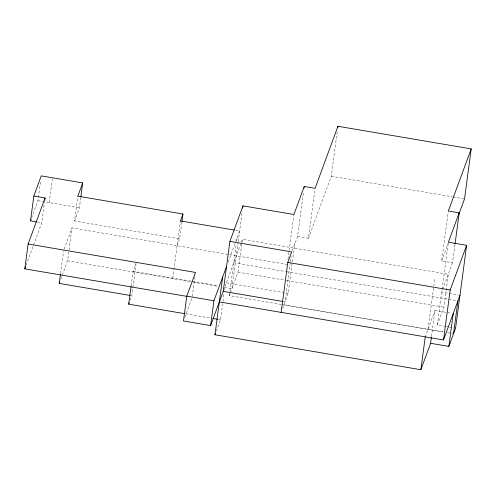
<?xml version="1.0" encoding="UTF-8"?>
<svg xmlns="http://www.w3.org/2000/svg" width="496" height="496" viewBox="0 0 496 496"><rect width="100%" height="100%" fill="white"/><g stroke="black" fill="none" stroke-linecap="round" stroke-linejoin="round"><path stroke-width="0.37" stroke-dasharray="2.48 1.86" d="M31.577 217.986L37.932 200.719L40.542 181.152M33.548 245.092L41.769 222.772L44.479 202.449M49.185 202.628L52.396 178.548M60.574 273.47L63.531 251.298M60.816 279.167L67.586 260.772L71.97 227.9L228.724 254.522M181.846 222.289L179.639 238.849L74.518 220.993L77.829 196.156M74.518 220.993L79.391 207.756L80.693 197.972M131.142 285.82L133.077 271.3L135.929 263.562M136.084 263.624L131.8 295.728L130.243 299.95M172.707 278.628L180.408 220.918M192.305 296.527L194.916 276.954M216.281 331.192L220.491 319.759L222.834 302.176M222.94 301.413L224.062 293.006M224.465 289.943L224.874 286.886M281.22 304.432L229.375 295.628L229.884 291.803M229.989 291.04L236.27 243.939M236.673 240.926L237.076 237.919M238.136 242.191L231.93 288.684L225.085 287.519M238.229 241.509L242.277 211.16M230.398 292.851L238.006 272.186L242.395 239.314L448.297 274.282L446.257 289.571M287.959 259.16L293.812 215.27M290.278 262.477L285.026 301.828L283.501 301.574M290.377 261.721L291.084 256.426M282.652 308.283L288.151 293.353L294.816 243.406M292.268 250.833L297.563 236.456L303.521 191.803M297.563 236.456L308.425 238.297L314.985 189.106M308.425 238.297L331.285 176.223L337.441 130.057M428.023 329.338L433.678 286.955M433.777 286.198L434.688 279.384M431.52 336.412L434.986 310.422L451.726 313.261M454.956 244.609L452.532 262.768L441.676 260.927L448.241 211.736M445.693 326.455L437.323 325.029L442.017 289.887M442.116 289.131L448.272 242.966M437.323 325.029L443.908 307.154L446.152 290.334M26.127 265.248L33.282 245.811M64.158 249.122L71.97 227.9M177.097 245.756L179.639 238.849M184.797 317.397L191.94 297.997M228.129 262.21L239.63 230.975L235.079 230.2M225.06 286.39L241.075 242.897M241.335 242.184L242.395 239.314M229.375 295.628L230.144 293.545M441.676 260.927L448.322 242.879M425.252 336.852L434.986 310.422M452.532 262.768L441.713 292.156L448.558 293.322M331.285 176.223L452.352 196.782M453.115 196.912L463.772 198.722M37.932 200.719L79.391 207.756M37.268 222.01L41.769 222.772M229.487 254.653L287.252 264.461M449.32 293.452L458.453 295.002M233.759 262.756L285.609 271.56M286.372 271.69L448.012 299.138M448.775 299.268L457.163 300.694M238.006 272.186L286.049 280.345M286.812 280.476L443.908 307.154M226.356 282.856L288.151 293.353M133.077 271.3L191.493 281.22M192.25 281.35L218.048 285.727M67.586 260.772L192.448 281.976M193.13 282.094L218.265 286.359M446.456 326.579L448.737 326.969M449.5 327.1L454.826 328.005M283.91 304.86L443.238 331.917M281.982 304.563L443.629 332.01M447.435 332.661L452.774 333.566M185.591 313.832L210.626 318.085M218.215 319.374L220.491 319.759"/><path stroke-width="0.74" d="M36.518 221.879L30.516 220.863L33.827 196.025L41.249 175.882L82.702 182.919L80.792 197.222M186.88 296.372L24.8 268.851L28.117 244.013L45.08 197.935L33.827 196.025M44.783 200.192L45.08 197.935M130.274 295.473L59.247 283.408L60.475 274.238M184.834 313.701L128.693 304.172L131.037 286.589M181.945 221.538L182.95 214.012L77.829 196.156L82.702 182.919M28.117 244.013L195.523 272.44L186.787 296.149L183.477 320.986L210.62 325.599L223.293 291.189M210.62 325.599L213.931 300.762L226.548 266.501M431.415 337.175L430.602 343.294L420.868 369.725L214.966 334.763L222.667 277.053M458.422 215.45L464.535 198.853L471.2 148.899L337.943 126.275L315.084 188.35L304.228 186.502L293.917 214.514L242.984 205.865L229.902 241.391L223.237 291.338L282.739 301.444M242.68 208.134L242.984 205.865M281.139 312.381L287.804 262.434L291.691 251.881L229.902 241.391M304.029 188.021L304.228 186.502M337.745 127.788L337.943 126.275M420.868 369.725L425.252 336.852M455.061 243.852L459.197 212.821L448.341 210.98L471.2 148.899M219.35 301.89L443.511 339.958L450.176 290.005L466.637 245.309L448.378 242.209L459.197 212.821M430.602 343.294L448.861 346.394L453.245 313.522M453.536 333.696L457.926 300.824M466.637 245.309L455.588 328.135L448.861 346.394M30.516 220.863L31.043 219.424M24.8 268.851L25.594 266.687M59.247 283.408L59.774 281.995M128.693 304.172L129.208 302.765M182.95 214.012L180.408 220.918L234.317 230.07M214.966 334.763L215.493 333.331M443.511 339.958L459.972 295.263M287.804 262.434L450.176 290.005M186.787 296.149L213.931 300.762M212.902 318.469L217.453 319.244"/></g></svg>
